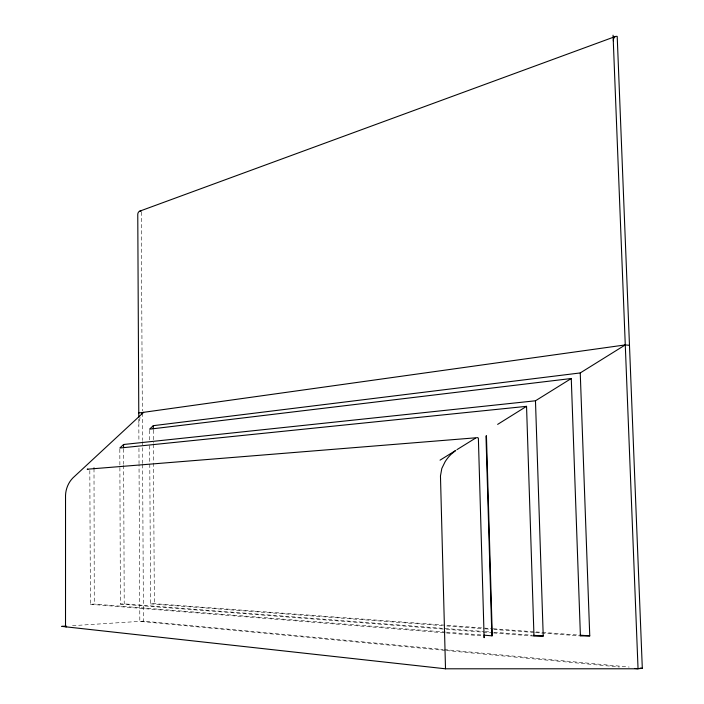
<?xml version="1.0" encoding="UTF-8"?>
<svg xmlns="http://www.w3.org/2000/svg" width="704" height="704" viewBox="0 0 704 704"><rect width="100%" height="100%" fill="white"/><g stroke="black" fill="none" stroke-linecap="round" stroke-linejoin="round"><path stroke-width="0.53" stroke-dasharray="3.52 2.64" d="M140.078 417.419L138.943 423.518A17.609 9.02 -87.9 0 0 138.838 426.386L138.917 441.716M72.512 625.68L143.449 621.139L443.203 649.475M119.821 449.134L120.393 604.085L124.212 603.874L484.15 631.514M149.67 445.65L150.594 603.882L154.361 603.671L492.149 628.672M89.822 470.536L90.402 604.287L94.266 604.076L445.474 632.095M493.249 628.751L578.794 635.087M150.594 603.882L442.262 625.627M446.644 625.953L483.921 628.734M485.021 628.813L492.694 629.385M493.794 629.473L534.362 632.491M535.462 632.579L580.413 635.923M485.241 631.602L489.614 631.937M493.997 632.271L532.286 635.219M120.393 604.085L445.35 629.226M446.442 629.314L492.395 632.87M493.486 632.958L533.975 636.09M446.574 632.183L482.68 635.061M90.402 604.287L483.032 635.941M444.294 649.572L629.182 667.049M445.324 650.443L139.823 621.368L139.031 464.719M446.424 650.549L619.423 667.014M153.305 430.065L153.384 443.247M153.393 444.347L153.498 461.93M153.507 463.03L154.361 603.671M149.582 430.267L149.635 440.158M141.275 212.071L142.331 410.907M142.34 413.098L142.49 440.475M142.49 441.566L142.613 463.47M142.613 464.561L143.449 621.139M138.811 419.197L138.846 425.427M138.952 448.29L139.031 463.628M123.596 448.897L123.658 464.279M123.658 465.379L124.212 603.874M94.002 468.635L94.266 604.076"/><path stroke-width="1.06" d="M65.516 626.586L65.534 495.255C65.798 488.831 68.438 482.39 72.996 477.822L143.66 412.315L625.275 344.916L629.482 345.312M94.002 468.635L94.01 467.834M613.298 40.832L613.061 35.2M141.513 414.225L142.551 412.984M580.246 372.935L153.278 425.674L149.574 429.176L571.27 378.514L580.413 635.923L589.758 635.897L580.246 372.935L625.275 344.916M535.471 400.787L123.578 444.497L119.812 448.034L526.548 406.34L533.975 636.09L543.224 636.055L535.471 400.787L571.27 378.514M497.631 424.389L526.548 406.34M456.966 449.636L475.297 438.284M440.053 460.161L455.761 450.428L451.079 454.309A41.395 40.92 26.8 0 0 445.13 461.701L441.822 468.442L440.466 475.957L445.509 668.8L638.044 668.782L642.312 668.29L617.206 36.406A6.31 3.925 74.3 0 0 613.307 40.41M139.806 211.13L615.507 36.458M138.794 417.12L138.776 412.966L143.66 412.315M65.718 626.111L61.688 626.366L66.422 626.886A11 0.783 -1.5 0 1 66.607 626.234M491.858 635.809L492.298 635.826L486.429 435.618L485.989 436.242L491.858 635.809L483.771 635.149M87.868 469.242L87.182 469.225L477.875 437.633L478.377 438.328L484.132 637.683L483.947 636.715M579.885 635.166L589.758 635.897M533.377 635.298L543.224 636.055M640.121 668.087L642.312 668.29M634.762 668.474L638.044 668.782L613.298 41.263M66.757 626.93L445.509 668.8M153.278 425.674L153.305 428.965M138.776 412.966L137.764 214.482A4.101 3.414 68.5 0 1 141.266 210.971M123.578 444.497L123.587 447.797"/></g></svg>
